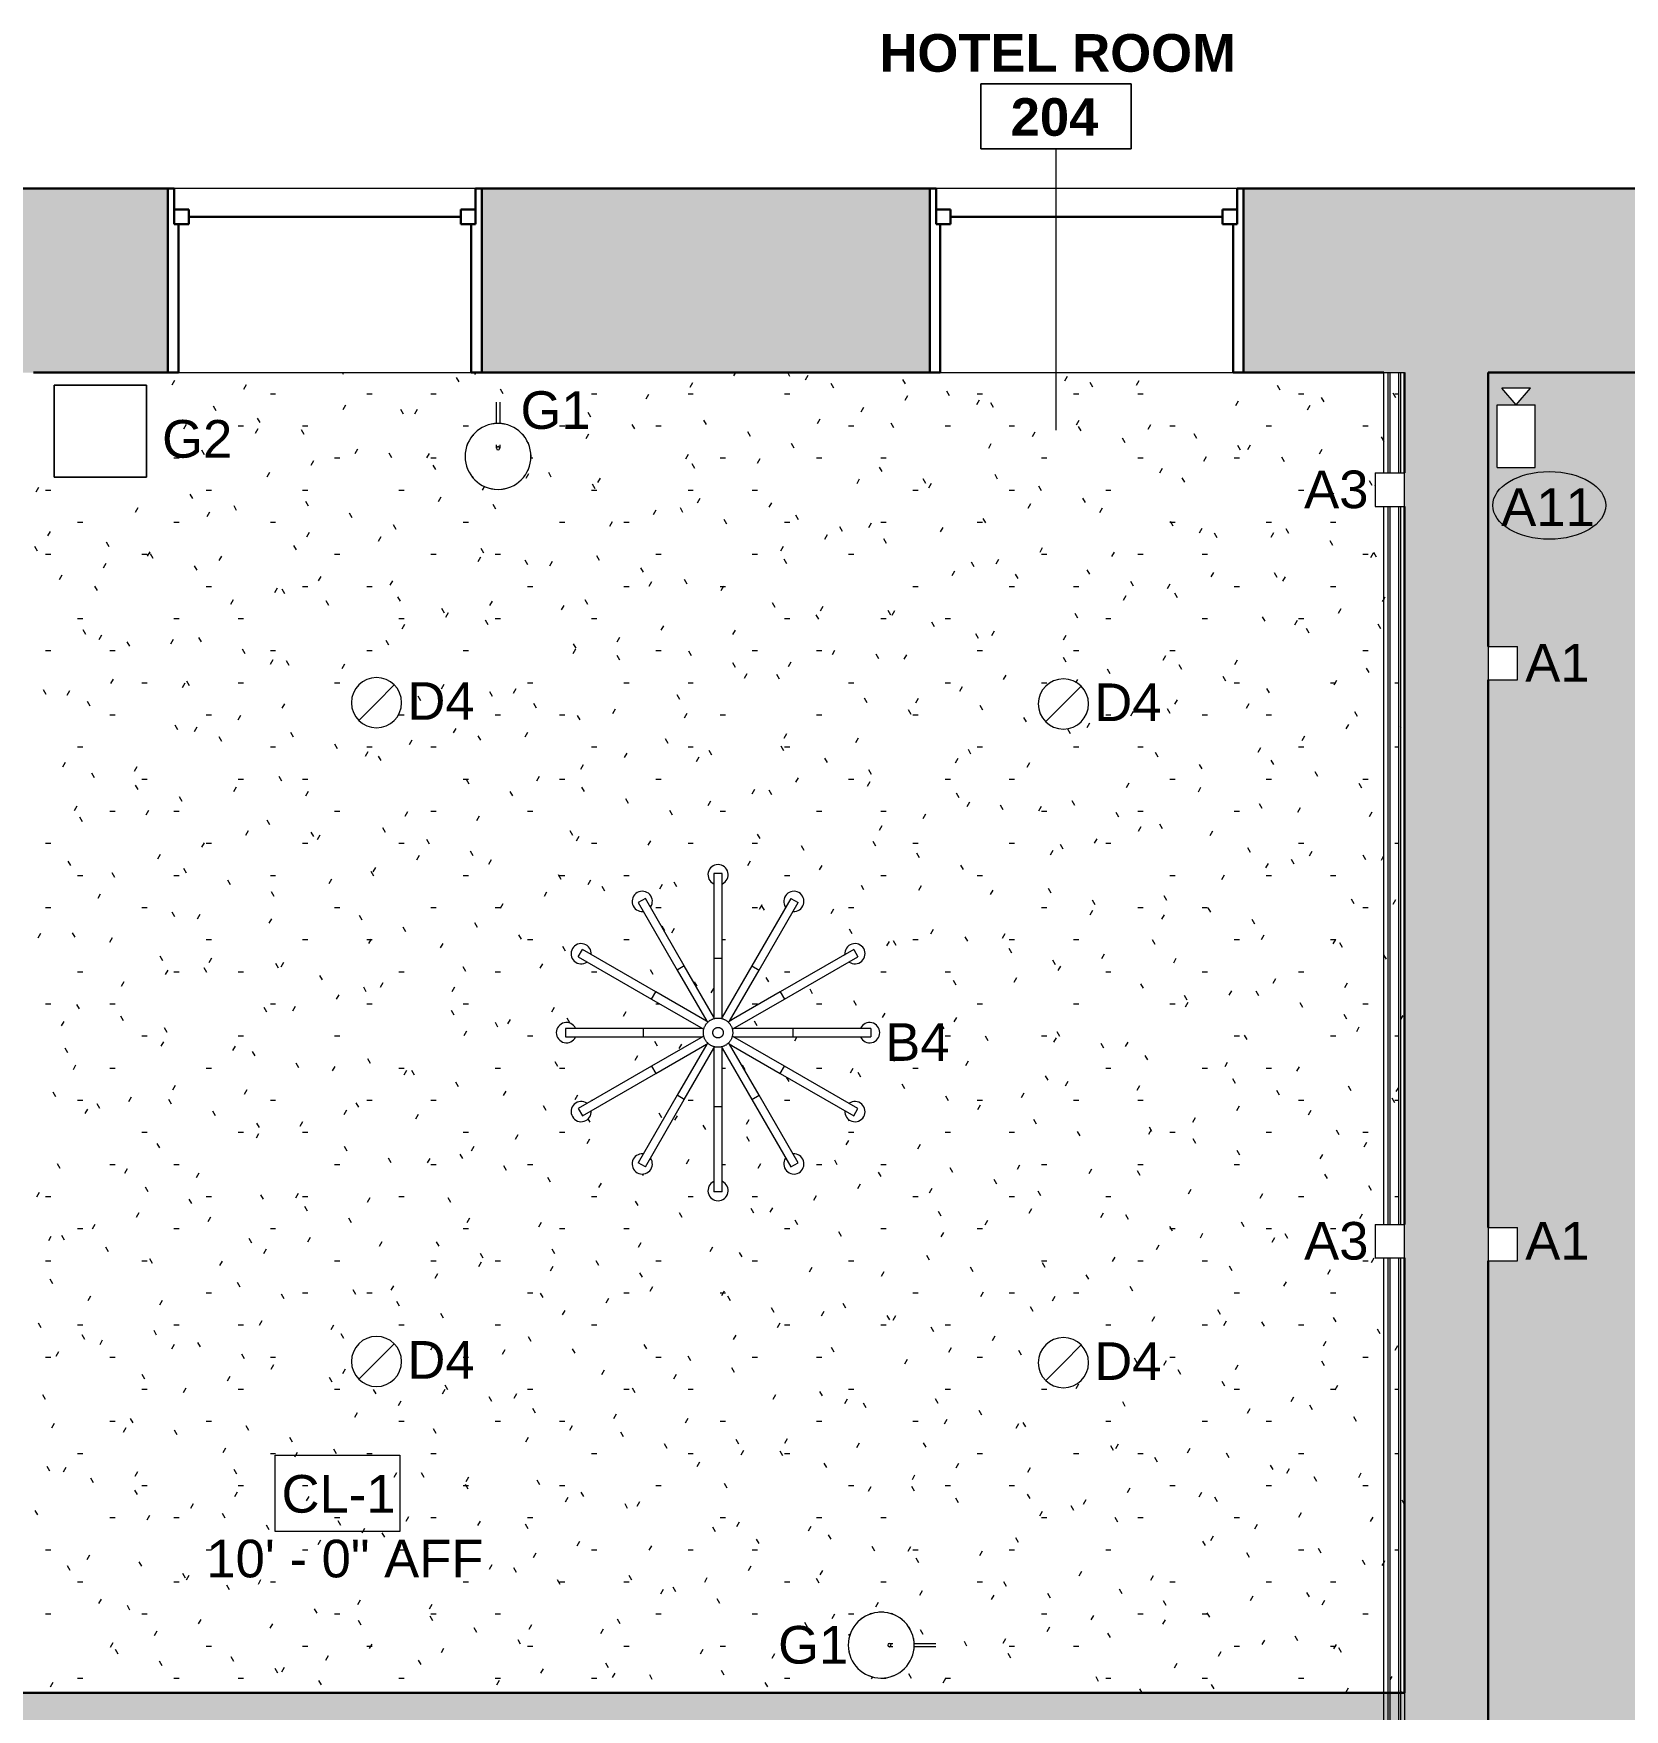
# Model space of a CAD drawing. Header units: inches. Extents: x -1176 to 1507, y -2527 to 978.
# Drawn here: x 924 to 1114.2, y 407.1 to 607.6 of the extents above; entities that cross this region are included whole.
import ezdxf

# ---------------------------------------------------------------- set-up
doc = ezdxf.new("R2010")
doc.units = ezdxf.units.IN
doc.header["$MEASUREMENT"] = 0
for name, color, linetype, lineweight in [('A-AREA-IDEN', 2, 'Continuous', 9), ('A-CLNG', 13, 'Continuous', 18), ('A-CLNG-IDEN', 151, 'Continuous', 9), ('A-CLNG-PATT', 13, 'Continuous', 18), ('A-DETL-GENF', 92, 'Continuous', 18), ('A-GLAZ', 151, 'Continuous', 18), ('A-WALL', 113, 'Continuous', 18), ('A-WALL-PATT', 111, 'Continuous', 18), ('E-LITE-EQPM', 33, 'Continuous', 9), ('E-LITE-EQPM-IDEN', 33, 'Continuous', 9), ('I-WALL', 2, 'Continuous', 18), ('Q-SPCQ', 91, 'Continuous', 9), ('Q-SPCQ-IDEN', 132, 'Continuous', 9)]:
    doc.layers.add(name, color=color, linetype=linetype, lineweight=lineweight)
doc.styles.add('Arial', font='arial.ttf', dxfattribs={"height": 4.5})
doc.styles.add('Swis721 Lt BT', font='swissl.ttf', dxfattribs={"height": 4.5})
doc.styles.add('Swis721 Lt BT_B', font='', dxfattribs={"height": 4.5})
doc.styles.get('Swis721 Lt BT_B').set_extended_font_data('Swis721 Lt BT', bold=True)
pattern_1 = [(0, (0, 0), (15.36, 3.84), [0.634, -10.886, 0.634, -10.886, -61.44]), (0, (0, 0), (15.36, 3.84), [-23.04, 0.634, -22.406, 0.634, -10.886, -26.88]), (0, (0, 0), (15.36, 3.84), [-57.6, 0.634, -7.046, 0.634, -18.566]), (120, (5.76, 1.92), (-11.005538, 11.38215), [0.634, -10.886, 0.634, -10.886, -61.44]), (120, (5.76, 1.92), (-11.005538, 11.38215), [-23.04, 0.634, -22.406, 0.634, -10.886, -26.88]), (120, (5.76, 1.92), (-11.005538, 11.38215), [-57.6, 0.634, -7.046, 0.634, -18.566]), (240, (7.68, 9.6), (-4.354462, -15.22215), [0.634, -10.886, 0.634, -10.886, -61.44]), (240, (7.68, 9.6), (-4.354462, -15.22215), [-23.04, 0.634, -22.406, 0.634, -10.886, -26.88]), (240, (7.68, 9.6), (-4.354462, -15.22215), [-57.6, 0.634, -7.046, 0.634, -18.566])]

# ---------------------------------------------------------------- blocks, each defined once
blk = doc.blocks.new('Double Hung - side window 4_ X 6_ 3_ H-6086068-2nd Floor RCP')
at = {"layer": 'A-GLAZ', "color": 8, "lineweight": 30}
for p, q in [((-18.75, 11), (-18, 11)), ((-18, 6.75), (-18, 11)), ((18, 6.75), (18, 11)), ((18.75, 11), (18, 11)), ((-18, 8.5), (-18, 6.75)), ((-18, 8.5), (-16.25, 8.5)), ((-16.25, 8.5), (-16.25, 6.75)), ((16.25, 8.5), (16.25, 6.75)), ((18, 8.5), (16.25, 8.5)), ((18, 8.5), (18, 6.75)), ((-18, 6.75), (-16.25, 6.75)), ((-18, 6.75), (-17.5, 6.75)), ((-17.5, -11), (-17.5, 6.75)), ((-16.25, 7.625), (16.25, 7.625)), ((18, 6.75), (16.25, 6.75)), ((17.5, 6.75), (18, 6.75)), ((17.5, 6.75), (17.5, -11)), ((-17.5, -11), (-18.75, -11)), ((17.5, -11), (18.75, -11))]:
    blk.add_line(p, q, dxfattribs=at)
blk = doc.blocks.new('Sconce Light - Sphere - Bedside Sconce-8114786-2nd Floor RCP')
at = {"layer": 'E-LITE-EQPM'}
for p, q in [((0, 8.5), (-2, 8.5)), ((-2, 8.5), (-2, 5)), ((2, 8.5), (0, 8.5)), ((2, 8.5), (2, 5)), ((-2, 5), (0, 5)), ((0, 5), (2, 5))]:
    blk.add_line(p, q, dxfattribs=at)
blk = doc.blocks.new('Iron_Chandelier_2145 - Iron_Chandelier_2145-V2-2nd Floor RCP')
at = {"layer": 'E-LITE-EQPM'}
for p, q in [((-0.5, 19.02), (-0.5, 8.88)), ((0.5, 19.02), (-0.5, 19.02)), ((0.5, 8.88), (0.5, 19.02)), ((-8.69, 16.05), (-9.56, 15.55)), ((-4.04, 7.99), (-8.69, 16.05)), ((8.69, 16.05), (4.04, 7.99)), ((8.69, 16.05), (9.56, 15.55)), ((-9.56, 15.55), (-4.9, 7.49)), ((4.9, 7.49), (9.56, 15.55)), ((-16.72, 9.08), (-16.22, 9.94)), ((-16.72, 9.08), (-7.94, 4)), ((-7.44, 4.87), (-16.22, 9.94)), ((-0.5, 8.88), (-0.5, 2.41)), ((0.5, 8.88), (-0.5, 8.88)), ((0.5, 2.41), (0.5, 8.88)), ((16.22, 9.94), (7.44, 4.87)), ((7.94, 4), (16.72, 9.08)), ((16.22, 9.94), (16.72, 9.08)), ((-4.04, 7.99), (-4.9, 7.49)), ((-4.9, 7.49), (-1.36, 1.36)), ((-0.5, 1.86), (-4.04, 7.99)), ((4.04, 7.99), (0.5, 1.86)), ((1.36, 1.36), (4.9, 7.49)), ((4.04, 7.99), (4.9, 7.49)), ((-7.94, 4), (-7.44, 4.87)), ((-1.84, 1.64), (-7.44, 4.87)), ((7.44, 4.87), (1.84, 1.64)), ((7.44, 4.87), (7.94, 4)), ((-7.94, 4), (-2.34, 0.77)), ((-0.5, 2.41), (-0.5, 1.66)), ((0.5, 1.67), (0.5, 2.41)), ((2.34, 0.77), (7.94, 4)), ((-8.94, 0.5), (-18.25, 0.5)), ((-18.25, 0.5), (-18.25, -0.5)), ((-1.86, 0.5), (-8.94, 0.5)), ((-8.94, 0.5), (-8.94, -0.5)), ((-2.34, 0.77), (-1.69, 0.4)), ((-1.2, 1.27), (-1.84, 1.64)), ((1.84, 1.64), (1.19, 1.26)), ((1.69, 0.4), (2.34, 0.77)), ((8.94, 0.5), (1.86, 0.5)), ((18.25, 0.5), (8.94, 0.5)), ((8.94, 0.5), (8.94, -0.5)), ((18.25, 0.5), (18.25, -0.5)), ((-18.25, -0.5), (-8.94, -0.5)), ((-8.94, -0.5), (-1.86, -0.5)), ((-2.34, -0.77), (-7.94, -4)), ((-7.44, -4.87), (-1.84, -1.64)), ((-1.36, -1.36), (-4.9, -7.49)), ((-4.04, -7.99), (-0.5, -1.86)), ((-1.69, -0.4), (-2.34, -0.77)), ((-1.84, -1.64), (-1.19, -1.26)), ((-0.5, -1.67), (-0.5, -2.41)), ((0.5, -2.41), (0.5, -1.66)), ((0.5, -1.86), (4.04, -7.99)), ((1.2, -1.27), (1.84, -1.64)), ((4.9, -7.49), (1.36, -1.36)), ((2.34, -0.77), (1.69, -0.4)), ((1.84, -1.64), (7.44, -4.87)), ((1.86, -0.5), (8.94, -0.5)), ((7.94, -4), (2.34, -0.77)), ((8.94, -0.5), (18.25, -0.5)), ((-7.94, -4), (-16.72, -9.08)), ((-7.94, -4), (-7.44, -4.87)), ((-0.5, -2.41), (-0.5, -8.88)), ((0.5, -8.88), (0.5, -2.41)), ((7.44, -4.87), (7.94, -4)), ((16.72, -9.08), (7.94, -4)), ((-16.22, -9.94), (-7.44, -4.87)), ((7.44, -4.87), (16.22, -9.94)), ((-4.9, -7.49), (-9.56, -15.55)), ((-8.69, -16.05), (-4.04, -7.99)), ((-4.04, -7.99), (-4.9, -7.49)), ((4.04, -7.99), (4.9, -7.49)), ((4.04, -7.99), (8.69, -16.05)), ((9.56, -15.55), (4.9, -7.49)), ((-16.72, -9.08), (-16.22, -9.94)), ((-0.5, -8.88), (-0.5, -19.02)), ((0.5, -8.88), (-0.5, -8.88)), ((0.5, -19.02), (0.5, -8.88)), ((16.22, -9.94), (16.72, -9.08)), ((-8.69, -16.05), (-9.56, -15.55)), ((8.69, -16.05), (9.56, -15.55)), ((0.5, -19.02), (-0.5, -19.02))]:
    blk.add_line(p, q, dxfattribs=at)
at = {"layer": 'E-LITE-EQPM', "flags": 128}
for points in [[(-1.75, 0), (-1.75, 0.07), (-1.75, 0.14), (-1.74, 0.21), (-1.73, 0.28), (-1.72, 0.35), (-1.7, 0.42), (-1.68, 0.48), (-1.66, 0.55), (-1.64, 0.62), (-1.61, 0.68), (-1.59, 0.75), (-1.56, 0.81), (-1.52, 0.87), (-1.49, 0.93), (-1.45, 0.99), (-1.41, 1.05), (-1.36, 1.1), (-1.32, 1.16), (-1.27, 1.21), (-1.22, 1.26), (-1.17, 1.31), (-1.12, 1.35), (-1.06, 1.39), (-1.01, 1.44), (-0.95, 1.48), (-0.89, 1.51), (-0.83, 1.55), (-0.76, 1.58), (-0.7, 1.61), (-0.64, 1.63), (-0.57, 1.66), (-0.5, 1.68), (-0.44, 1.7), (-0.37, 1.71), (-0.3, 1.73), (-0.23, 1.74), (-0.16, 1.75), (-0.09, 1.75), (-0.02, 1.75), (0.05, 1.75), (0.12, 1.75), (0.19, 1.74), (0.26, 1.73), (0.33, 1.72), (0.4, 1.71), (0.47, 1.69), (0.53, 1.67), (0.6, 1.65), (0.67, 1.62), (0.73, 1.59), (0.79, 1.56), (0.85, 1.53), (0.92, 1.5), (0.97, 1.46), (1.03, 1.42), (1.09, 1.38), (1.14, 1.33), (1.19, 1.28), (1.24, 1.23), (1.29, 1.18), (1.34, 1.13), (1.38, 1.08), (1.43, 1.02), (1.46, 0.96), (1.5, 0.9), (1.54, 0.84), (1.57, 0.78), (1.6, 0.72), (1.63, 0.65), (1.65, 0.59), (1.67, 0.52), (1.69, 0.45), (1.71, 0.39), (1.72, 0.32), (1.74, 0.25), (1.74, 0.18), (1.75, 0.11), (1.75, 0.04), (1.75, 0)], [(-0.63, 0), (-0.63, 0.03), (-0.63, 0.05), (-0.62, 0.08), (-0.62, 0.1), (-0.62, 0.12), (-0.61, 0.15), (-0.6, 0.17), (-0.6, 0.2), (-0.59, 0.22), (-0.58, 0.24), (-0.57, 0.27), (-0.56, 0.29), (-0.55, 0.31), (-0.53, 0.33), (-0.52, 0.35), (-0.5, 0.38), (-0.49, 0.39), (-0.47, 0.41), (-0.46, 0.43), (-0.44, 0.45), (-0.42, 0.47), (-0.4, 0.48), (-0.38, 0.5), (-0.36, 0.51), (-0.34, 0.53), (-0.32, 0.54), (-0.3, 0.55), (-0.27, 0.57), (-0.25, 0.58), (-0.23, 0.59), (-0.2, 0.59), (-0.18, 0.6), (-0.16, 0.61), (-0.13, 0.61), (-0.11, 0.62), (-0.08, 0.62), (-0.06, 0.63), (-0.03, 0.63), (-0.01, 0.63), (0.02, 0.63), (0.04, 0.63), (0.07, 0.62), (0.09, 0.62), (0.12, 0.62), (0.14, 0.61), (0.17, 0.61), (0.19, 0.6), (0.21, 0.59), (0.24, 0.58), (0.26, 0.57), (0.28, 0.56), (0.31, 0.55), (0.33, 0.54), (0.35, 0.52), (0.37, 0.51), (0.39, 0.49), (0.41, 0.48), (0.43, 0.46), (0.45, 0.44), (0.46, 0.42), (0.48, 0.41), (0.5, 0.39), (0.51, 0.37), (0.52, 0.35), (0.54, 0.32), (0.55, 0.3), (0.56, 0.28), (0.57, 0.26), (0.58, 0.23), (0.59, 0.21), (0.6, 0.19), (0.61, 0.16), (0.61, 0.14), (0.62, 0.11), (0.62, 0.09), (0.62, 0.06), (0.63, 0.04), (0.63, 0.01), (0.63, 0)], [(1.75, 0), (1.75, -0.07), (1.75, -0.14), (1.74, -0.21), (1.73, -0.28), (1.72, -0.35), (1.7, -0.42), (1.68, -0.48), (1.66, -0.55), (1.64, -0.62), (1.61, -0.68), (1.59, -0.75), (1.56, -0.81), (1.52, -0.87), (1.49, -0.93), (1.45, -0.99), (1.41, -1.05), (1.36, -1.1), (1.32, -1.16), (1.27, -1.21), (1.22, -1.26), (1.17, -1.31), (1.12, -1.35), (1.06, -1.39), (1.01, -1.44), (0.95, -1.48), (0.89, -1.51), (0.83, -1.55), (0.76, -1.58), (0.7, -1.61), (0.64, -1.63), (0.57, -1.66), (0.5, -1.68), (0.44, -1.7), (0.37, -1.71), (0.3, -1.73), (0.23, -1.74), (0.16, -1.75), (0.09, -1.75), (0.02, -1.75), (-0.05, -1.75), (-0.12, -1.75), (-0.19, -1.74), (-0.26, -1.73), (-0.33, -1.72), (-0.4, -1.71), (-0.47, -1.69), (-0.53, -1.67), (-0.6, -1.65), (-0.67, -1.62), (-0.73, -1.59), (-0.79, -1.56), (-0.85, -1.53), (-0.92, -1.5), (-0.97, -1.46), (-1.03, -1.42), (-1.09, -1.38), (-1.14, -1.33), (-1.19, -1.28), (-1.24, -1.23), (-1.29, -1.18), (-1.34, -1.13), (-1.38, -1.08), (-1.43, -1.02), (-1.46, -0.96), (-1.5, -0.9), (-1.54, -0.84), (-1.57, -0.78), (-1.6, -0.72), (-1.63, -0.65), (-1.65, -0.59), (-1.67, -0.52), (-1.69, -0.45), (-1.71, -0.39), (-1.72, -0.32), (-1.74, -0.25), (-1.74, -0.18), (-1.75, -0.11), (-1.75, -0.04), (-1.75, 0)], [(0.63, 0), (0.63, -0.03), (0.63, -0.05), (0.62, -0.08), (0.62, -0.1), (0.62, -0.12), (0.61, -0.15), (0.6, -0.17), (0.6, -0.2), (0.59, -0.22), (0.58, -0.24), (0.57, -0.27), (0.56, -0.29), (0.55, -0.31), (0.53, -0.33), (0.52, -0.35), (0.5, -0.38), (0.49, -0.39), (0.47, -0.41), (0.46, -0.43), (0.44, -0.45), (0.42, -0.47), (0.4, -0.48), (0.38, -0.5), (0.36, -0.51), (0.34, -0.53), (0.32, -0.54), (0.3, -0.55), (0.27, -0.57), (0.25, -0.58), (0.23, -0.59), (0.2, -0.59), (0.18, -0.6), (0.16, -0.61), (0.13, -0.61), (0.11, -0.62), (0.08, -0.62), (0.06, -0.63), (0.03, -0.63), (0.01, -0.63), (-0.02, -0.63), (-0.04, -0.63), (-0.07, -0.62), (-0.09, -0.62), (-0.12, -0.62), (-0.14, -0.61), (-0.17, -0.61), (-0.19, -0.6), (-0.21, -0.59), (-0.24, -0.58), (-0.26, -0.57), (-0.28, -0.56), (-0.31, -0.55), (-0.33, -0.54), (-0.35, -0.52), (-0.37, -0.51), (-0.39, -0.49), (-0.41, -0.48), (-0.43, -0.46), (-0.45, -0.44), (-0.46, -0.42), (-0.48, -0.41), (-0.5, -0.39), (-0.51, -0.37), (-0.52, -0.35), (-0.54, -0.32), (-0.55, -0.3), (-0.56, -0.28), (-0.57, -0.26), (-0.58, -0.23), (-0.59, -0.21), (-0.6, -0.19), (-0.61, -0.16), (-0.61, -0.14), (-0.62, -0.11), (-0.62, -0.09), (-0.62, -0.06), (-0.63, -0.04), (-0.63, -0.01), (-0.63, 0)]]:
    blk.add_lwpolyline(points, dxfattribs=at)
at = {"layer": 'E-LITE-EQPM'}
for centre, start, end in [((0, 18.89), 90, 244.637), ((0, 18.89), 295.363, 90), ((-9.06, 15.7), 120, 274.637), ((-9.06, 15.7), 325.363, 120), ((9.06, 15.7), 60, 214.637), ((9.06, 15.7), 265.363, 60), ((-16.36, 9.44), 150, 304.637), ((-16.36, 9.44), 355.363, 150), ((16.36, 9.44), 30, 184.637), ((16.36, 9.44), 235.363, 30), ((-18.12, 0), 25.363, 180), ((-18.12, 0), 180, 334.637), ((18.12, 0), 0, 154.637), ((18.12, 0), 205.363, 0), ((-16.36, -9.44), 55.363, 210), ((-16.36, -9.44), 210, 4.637), ((16.36, -9.44), 175.363, 330), ((16.36, -9.44), 330, 124.637), ((-9.06, -15.7), 85.363, 240), ((-9.06, -15.7), 240, 34.637), ((9.06, -15.7), 145.363, 300), ((9.06, -15.7), 300, 94.637), ((0, -18.89), 115.363, 270), ((0, -18.89), 270, 64.637)]:
    blk.add_arc(centre, 1.21, start, end, dxfattribs=at)
blk = doc.blocks.new('Lighting_Pendants_Elesi-Luce_Quid_02820 - Quid_02820-7182509-2nd Floor RCP')
at = {"layer": 'A-DETL-GENF', "lineweight": 9}
for p, q in [((5.51, 5.51), (-5.51, 5.51)), ((-5.51, 5.51), (-5.51, -5.51)), ((-5.51, -5.51), (-5.51, 5.51)), ((-5.51, 5.51), (5.51, 5.51)), ((5.51, -5.51), (5.51, 5.51)), ((5.51, 5.51), (5.51, -5.51)), ((-5.51, -5.51), (5.51, -5.51)), ((5.51, -5.51), (-5.51, -5.51))]:
    blk.add_line(p, q, dxfattribs=at)
blk = doc.blocks.new('Lighting_Outside_Platek_flamingo-floor - 3050316_9W_LED_3000K_H1900mm_Floor-6784958-2nd Floor RCP')
at = {"layer": 'E-LITE-EQPM'}
for p, q in [((10, 0.18), (10.41, 0.18)), ((12.93, 0.18), (15.52, 0.18)), ((10.41, -0.21), (10, -0.21)), ((15.52, -0.21), (12.92, -0.21))]:
    blk.add_line(p, q, dxfattribs=at)
for centre, radius, start, end in [((9.02, 0), 3.94, 0, 180), ((9.02, -0.01), 3.94, 127.822, 131.3135), ((9.02, -0.01), 3.94, 108.8033, 111.9844), ((9.02, -0.01), 3.94, 68.0156, 71.1967), ((9.02, -0.01), 3.94, 48.6865, 52.178), ((9.02, 0), 3.94, 180, 0), ((9.02, -0.01), 3.94, 168.0937, 173.161), ((10, -0.01), 0.197, 0, 180), ((9.02, -0.01), 3.94, 6.839, 11.9063), ((9.02, -0.01), 3.94, 186.4519, 192.1397), ((9.02, -0.01), 3.94, 208.3017, 212.7015), ((10, -0.01), 0.197, 180, 360), ((9.02, -0.01), 3.94, 327.2985, 331.6983), ((9.02, -0.01), 3.94, 347.8603, 353.5481), ((9.02, -0.01), 3.94, 227.2675, 234.5311), ((9.02, -0.01), 3.94, 245.2753, 252.8493), ((9.02, -0.01), 3.94, 265.6002, 270), ((9.02, -0.01), 3.94, 270, 274.3998), ((9.02, -0.01), 3.94, 287.1507, 294.7247), ((9.02, -0.01), 3.94, 305.4689, 312.7325)]:
    blk.add_arc(centre, radius, start, end, dxfattribs=at)
blk = doc.blocks.new('L-Recessed Circular - Downlight - 6_-7313291-2nd Floor RCP')
at = {"layer": 'E-LITE-EQPM'}
for q in [(2.12, 2.12), (-2.12, -2.12)]:
    blk.add_line((0, 0), q, dxfattribs=at)
for start, end in [(360, 180), (180, 360)]:
    blk.add_arc((0, 0), 3, start, end, dxfattribs=at)
blk = doc.blocks.new('Security_Camera_-_Dome_6414 - 8_-0_ AFF-7476807-2nd Floor RCP')
at = {"layer": 'Q-SPCQ'}
for p, q in [((1.71, 5.14), (-1.71, 5.14)), ((0, 3.14), (-1.71, 5.14)), ((0, 3.14), (1.71, 5.14)), ((-2.27, 3.14), (2.27, 3.14)), ((-2.27, -4.36), (-2.27, 3.14)), ((2.27, -4.36), (2.27, 3.14)), ((-2.27, -4.36), (2.27, -4.36))]:
    blk.add_line(p, q, dxfattribs=at)
blk = doc.blocks.new('Sconce Light - Sphere - 100W - 277V-7964418-2nd Floor RCP')
at = {"layer": 'E-LITE-EQPM'}
for p, q in [((0, -5), (-2, -5)), ((-2, -5), (-2, -8.5)), ((2, -5), (0, -5)), ((2, -5), (2, -8.5)), ((-2, -8.5), (0, -8.5)), ((0, -8.5), (2, -8.5))]:
    blk.add_line(p, q, dxfattribs=at)
blk = doc.blocks.new('Lighting_Outside_Platek_flamingo-floor - 3050316_9W_LED_3000K_H1900mm_Floor-7814578-2nd Floor RCP')
at = {"layer": 'E-LITE-EQPM'}
for p, q in [((10, 0.21), (10.41, 0.21)), ((12.92, 0.21), (15.52, 0.21)), ((10.41, -0.18), (10, -0.18)), ((15.52, -0.18), (12.93, -0.18))]:
    blk.add_line(p, q, dxfattribs=at)
for centre, radius, start, end in [((9.02, 0), 3.94, 0, 180), ((9.02, 0.01), 3.94, 147.2985, 151.6983), ((9.02, 0.01), 3.94, 125.4689, 132.7325), ((9.02, 0.01), 3.94, 107.1507, 114.7247), ((9.02, 0.01), 3.94, 90, 94.3998), ((9.02, 0.01), 3.94, 85.6002, 90), ((9.02, 0.01), 3.94, 65.2753, 72.8493), ((9.02, 0.01), 3.94, 47.2675, 54.5311), ((9.02, 0.01), 3.94, 28.3017, 32.7015), ((9.02, 0), 3.94, 180, 0), ((9.02, 0.01), 3.94, 167.8603, 173.5481), ((10, 0.01), 0.197, 0, 180), ((10, 0.01), 0.197, 180, 0), ((9.02, 0.01), 3.94, 6.4519, 12.1397), ((9.02, 0.01), 3.94, 186.839, 191.9063), ((9.02, 0.01), 3.94, 348.0937, 353.161), ((9.02, 0.01), 3.94, 228.6865, 232.178), ((9.02, 0.01), 3.94, 248.0156, 251.1967), ((9.02, 0.01), 3.94, 288.8033, 291.9844), ((9.02, 0.01), 3.94, 307.822, 311.3135)]:
    blk.add_arc(centre, radius, start, end, dxfattribs=at)
blk = doc.blocks.new('Appliance_Specialty Equipment Tag - Standard-3515593-2nd Floor RCP')
at = {"layer": 'Q-SPCQ-IDEN'}
blk.add_ellipse((-0.0499, 0.0037), major_axis=(-0.1406, 0), ratio=0.600473, dxfattribs=at)
blk = doc.blocks.new('Room Tag - Room Name and Number-3379422-2nd Floor RCP')
at = {"layer": 'A-AREA-IDEN'}
for p, q in [((-0.1881, -0.1636), (-0.1881, -0.0018)), ((-0.1881, -0.0018), (0.1869, -0.0018)), ((0.1869, -0.0018), (-0.1881, -0.0018)), ((-0.1881, -0.0018), (-0.1881, -0.1636)), ((0.1869, -0.0018), (0.1869, -0.1636)), ((0.1869, -0.1636), (0.1869, -0.0018)), ((0.1869, -0.1636), (-0.1881, -0.1636)), ((-0.1881, -0.1636), (0.1869, -0.1636))]:
    blk.add_line(p, q, dxfattribs=at)

msp = doc.modelspace()

# ---------------------------------------------------------------- hatches: boundary and pattern name
at = {"layer": 'A-CLNG-PATT'}
h = msp.add_hatch(dxfattribs=at)
h.set_pattern_fill('FP_2', color=256, style=0, pattern_type=2)
h.set_pattern_definition(pattern_1)
h.paths.add_polyline_path([(965.48, 409.14), (1085.4, 409.14), (1085.4, 461.14), (1084.4, 461.14), (1084.4, 465.14), (1085.4, 465.14), (1085.4, 551.01), (1084.4, 551.01), (1084.4, 555.01), (1085.4, 555.01), (1085.4, 567.01), (924.02, 567.01), (924.02, 409.14)], flags=0)
h.paths.add_polyline_path([(1025.34, 410.89), (1024.32, 411.03), (1023.37, 411.42), (1022.56, 412.05), (1021.93, 412.86), (1021.54, 413.81), (1021.51, 414.04), (1021.46, 414.16), (1021.46, 414.38), (1021.4, 414.83), (1021.46, 415.29), (1021.46, 415.53), (1021.51, 415.67), (1021.54, 415.85), (1021.93, 416.81), (1022.05, 416.95), (1022.56, 417.62), (1022.69, 417.72), (1022.81, 417.86), (1023.08, 418.02), (1023.37, 418.24), (1023.78, 418.42), (1023.99, 418.54), (1024.19, 418.58), (1024.32, 418.63), (1025.42, 418.77), (1025.64, 418.73), (1026.36, 418.63), (1026.5, 418.58), (1026.69, 418.54), (1026.97, 418.38), (1027.31, 418.24), (1027.6, 418.02), (1027.87, 417.86), (1027.99, 417.72), (1028.13, 417.62), (1028.75, 416.81), (1028.79, 416.7), (1029.14, 415.85), (1029.17, 415.67), (1029.22, 415.53), (1029.22, 415.29), (1029.25, 415.04), (1031.45, 415.03), (1031.54, 414.98), (1031.59, 414.9), (1031.59, 414.79), (1031.54, 414.71), (1031.45, 414.65), (1031.33, 414.65), (1029.25, 414.65), (1029.22, 414.36), (1029.22, 414.16), (1029.17, 414.04), (1029.14, 413.81), (1028.75, 412.86), (1028.13, 412.05), (1027.31, 411.42), (1026.36, 411.03), (1025.44, 410.91)], flags=0)
h.paths.add_polyline_path([(1047.12, 445.61), (1046.34, 445.71), (1045.62, 446.01), (1045, 446.49), (1044.52, 447.11), (1044.22, 447.83), (1044.12, 448.61), (1044.22, 449.39), (1044.52, 450.11), (1045, 450.73), (1045.62, 451.21), (1046.34, 451.51), (1047.12, 451.61), (1047.89, 451.51), (1048.62, 451.21), (1049.24, 450.73), (1049.72, 450.11), (1050.02, 449.39), (1050.12, 448.61), (1050.02, 447.83), (1049.72, 447.11), (1049.24, 446.49), (1048.62, 446.01), (1047.89, 445.71)], flags=0)
h.paths.add_polyline_path([(965.02, 445.76), (964.25, 445.86), (963.52, 446.16), (962.9, 446.64), (962.43, 447.26), (962.13, 447.98), (962.02, 448.76), (962.13, 449.54), (962.43, 450.26), (962.9, 450.88), (963.52, 451.36), (964.25, 451.66), (965.02, 451.76), (965.8, 451.66), (966.52, 451.36), (967.15, 450.88), (967.62, 450.26), (967.92, 449.54), (968.02, 448.76), (967.92, 447.98), (967.62, 447.26), (967.15, 446.64), (966.52, 446.16), (965.8, 445.86), (965.48, 445.82)], flags=0)
h.paths.add_polyline_path([(1005.84, 467.98), (1005.13, 468.21), (1004.69, 468.82), (1004.69, 469.56), (1005.13, 470.17), (1005.34, 470.24), (1005.34, 486.21), (997.73, 473.03), (997.88, 472.87), (997.94, 472.1), (997.58, 471.48), (996.9, 471.18), (996.17, 471.33), (995.67, 471.89), (995.61, 472.66), (995.97, 473.28), (996.65, 473.58), (996.86, 473.53), (1004.47, 486.71), (990.64, 478.72), (990.68, 478.51), (990.38, 477.83), (989.73, 477.45), (988.99, 477.53), (988.44, 478.03), (988.28, 478.76), (988.58, 479.44), (989.23, 479.81), (989.97, 479.74), (990.14, 479.59), (1003.97, 487.58), (988.76, 487.58), (988.69, 487.37), (988.08, 486.93), (987.34, 486.93), (986.74, 487.37), (986.5, 488.08), (986.74, 488.79), (987.34, 489.22), (988.09, 489.22), (988.69, 488.79), (988.76, 488.58), (1003.97, 488.58), (990.12, 496.55), (989.97, 496.42), (989.2, 496.35), (988.58, 496.71), (988.28, 497.39), (988.44, 498.12), (988.99, 498.62), (989.76, 498.68), (990.38, 498.33), (990.68, 497.65), (990.64, 497.43), (1004.47, 489.44), (996.86, 502.62), (996.65, 502.57), (995.97, 502.88), (995.59, 503.52), (995.67, 504.26), (996.17, 504.82), (996.9, 504.97), (997.58, 504.67), (997.96, 504.02), (997.88, 503.28), (997.73, 503.12), (1005.34, 489.94), (1005.34, 505.92), (1005.13, 505.98), (1004.69, 506.59), (1004.69, 507.34), (1005.13, 507.94), (1005.84, 508.17), (1006.55, 507.94), (1006.99, 507.33), (1006.98, 506.59), (1006.55, 505.98), (1006.34, 505.92), (1006.34, 489.94), (1013.94, 503.12), (1013.8, 503.28), (1013.73, 504.05), (1014.09, 504.67), (1014.77, 504.97), (1015.5, 504.82), (1016, 504.26), (1016.06, 503.49), (1015.71, 502.88), (1015.03, 502.57), (1014.81, 502.62), (1007.2, 489.44), (1021.04, 497.43), (1020.99, 497.65), (1021.29, 498.33), (1021.94, 498.7), (1022.68, 498.62), (1023.24, 498.12), (1023.39, 497.39), (1023.09, 496.71), (1022.44, 496.34), (1021.7, 496.42), (1021.54, 496.56), (1007.7, 488.58), (1022.92, 488.58), (1022.98, 488.79), (1023.59, 489.22), (1024.34, 489.22), (1024.94, 488.79), (1025.17, 488.08), (1024.94, 487.37), (1024.33, 486.93), (1023.59, 486.93), (1022.98, 487.37), (1022.92, 487.58), (1007.7, 487.58), (1021.55, 479.6), (1021.7, 479.74), (1022.47, 479.8), (1023.09, 479.44), (1023.39, 478.76), (1023.24, 478.03), (1022.68, 477.53), (1021.91, 477.47), (1021.29, 477.83), (1020.99, 478.51), (1021.04, 478.72), (1007.2, 486.71), (1014.81, 473.53), (1015.03, 473.58), (1015.71, 473.28), (1016.08, 472.63), (1016, 471.89), (1015.5, 471.33), (1014.77, 471.18), (1014.09, 471.48), (1013.72, 472.13), (1013.8, 472.87), (1013.94, 473.03), (1006.34, 486.21), (1006.34, 470.24), (1006.55, 470.17), (1006.99, 469.56), (1006.98, 468.82), (1006.55, 468.21), (1005.97, 468.03)], flags=0)
h.paths.add_polyline_path([(1047.12, 524.39), (1046.34, 524.49), (1045.62, 524.79), (1045, 525.27), (1044.52, 525.89), (1044.22, 526.62), (1044.12, 527.39), (1044.22, 528.17), (1044.52, 528.89), (1045, 529.51), (1045.62, 529.99), (1046.34, 530.29), (1047.12, 530.39), (1047.89, 530.29), (1048.62, 529.99), (1049.24, 529.51), (1049.72, 528.89), (1050.02, 528.17), (1050.12, 527.39), (1050.02, 526.62), (1049.72, 525.89), (1049.24, 525.27), (1048.62, 524.79), (1047.89, 524.49)], flags=0)
h.paths.add_polyline_path([(965.02, 524.54), (964.25, 524.64), (963.52, 524.94), (962.9, 525.42), (962.43, 526.04), (962.13, 526.77), (962.02, 527.54), (962.13, 528.32), (962.43, 529.04), (962.9, 529.66), (963.52, 530.14), (964.25, 530.44), (965.02, 530.54), (965.8, 530.44), (966.52, 530.14), (967.15, 529.66), (967.62, 529.04), (967.92, 528.32), (968.02, 527.54), (967.92, 526.77), (967.62, 526.04), (967.15, 525.42), (966.52, 524.94), (965.8, 524.64), (965.48, 524.6)], flags=0)
h.paths.add_polyline_path([(979.54, 553.04), (979.08, 553.1), (978.87, 553.1), (978.74, 553.15), (978.52, 553.18), (977.57, 553.57), (976.75, 554.2), (976.13, 555.01), (975.73, 555.96), (975.6, 556.98), (975.73, 558), (976.13, 558.95), (976.75, 559.76), (977.58, 560.4), (978.52, 560.78), (978.74, 560.81), (978.87, 560.86), (979.08, 560.86), (979.35, 560.89), (979.36, 563.09), (979.41, 563.18), (979.5, 563.23), (979.6, 563.23), (979.69, 563.18), (979.74, 563.09), (979.75, 563.04), (979.75, 560.89), (980.03, 560.86), (980.23, 560.86), (980.37, 560.81), (980.56, 560.78), (981.53, 560.38), (981.66, 560.27), (982.32, 559.76), (982.42, 559.63), (982.57, 559.51), (982.72, 559.24), (982.95, 558.95), (983.09, 558.61), (983.25, 558.33), (983.28, 558.14), (983.34, 558), (983.47, 556.91), (983.44, 556.68), (983.34, 555.96), (983.28, 555.83), (983.25, 555.63), (983.09, 555.35), (982.95, 555.01), (982.72, 554.72), (982.57, 554.45), (982.42, 554.33), (982.32, 554.2), (981.52, 553.57), (981.41, 553.53), (980.56, 553.18), (980.37, 553.15), (980.23, 553.1), (979.99, 553.1)], flags=0)
h.paths.add_polyline_path([(935.87, 554.5), (926.51, 554.5), (926.51, 565.52), (937.54, 565.52), (937.54, 554.5), (936.07, 554.5)], flags=0)
h = msp.add_hatch(dxfattribs=at)
h.set_pattern_fill('FP_4', color=256, style=0, pattern_type=2)
h.set_pattern_definition(pattern_1)
h.paths.add_polyline_path([(1211.24, 113.89), (1211.24, 237.58), (1207.74, 237.58), (1207.74, 241.58), (1211.24, 241.58), (1211.24, 281.58), (1171.24, 281.58), (1171.24, 479.58), (1211.24, 479.58), (1211.24, 521.11), (1207.74, 521.11), (1207.74, 525.11), (1211.24, 525.11), (1211.24, 567.01), (1191.47, 567.01), (1191.47, 563.51), (1187.47, 563.51), (1187.47, 567.01), (1119.51, 567.01), (1119.51, 113.89), (1184.57, 113.89), (1184.57, 117.39), (1188.57, 117.39), (1188.57, 113.89), (1198.66, 113.89)], flags=0)
h.paths.add_polyline_path([(1116.51, 113.89), (1116.51, 567.01), (1097.9, 567.01), (1097.9, 534.27), (1101.4, 534.27), (1101.4, 530.27), (1097.9, 530.27), (1097.9, 464.78), (1101.4, 464.78), (1101.4, 460.78), (1097.9, 460.78), (1097.9, 395.29), (1101.4, 395.29), (1101.4, 391.29), (1097.9, 391.29), (1097.9, 294.8), (1101.4, 294.8), (1101.4, 290.8), (1097.9, 290.8), (1097.9, 243.68), (1101.4, 243.68), (1101.4, 239.68), (1097.9, 239.68), (1097.9, 192.57), (1101.4, 192.57), (1101.4, 188.57), (1097.9, 188.57), (1097.9, 141.45), (1101.4, 141.45), (1101.4, 137.45), (1097.9, 137.45), (1097.9, 113.89), (1105.82, 113.89)], flags=0)
h.paths.add_polyline_path([(1105.82, 115.69), (1098.45, 115.69), (1098.45, 120.1), (1105.82, 120.1)], flags=0)
h.paths.add_polyline_path([(1107.81, 116.35), (1105.99, 117.91), (1107.81, 119.47)], flags=0)
h.paths.add_polyline_path([(1203.15, 177.23), (1203.15, 181.64), (1210.52, 181.64), (1210.52, 177.23)], flags=0)
h.paths.add_polyline_path([(1201.16, 177.86), (1201.16, 180.98), (1202.98, 179.42)], flags=0)
h.paths.add_polyline_path([(1165.2, 187.78), (1164.15, 187.78), (1162.08, 188.22), (1160.17, 189.08), (1158.5, 190.3), (1157.08, 191.89), (1156.05, 193.67), (1155.39, 195.73), (1155.18, 197.74), (1155.4, 199.82), (1156.05, 201.81), (1157.1, 203.62), (1158.5, 205.18), (1160.19, 206.41), (1162.1, 207.26), (1164.15, 207.69), (1166.24, 207.69), (1168.29, 207.26), (1170.22, 206.39), (1171.89, 205.18), (1173.31, 203.59), (1174.36, 201.76), (1175, 199.74), (1175.21, 197.74), (1174.99, 195.66), (1174.34, 193.67), (1173.3, 191.85), (1171.89, 190.3), (1170.2, 189.07), (1168.29, 188.22), (1166.24, 187.78), (1166.05, 187.78)], flags=0)
h.paths.add_polyline_path([(1166.24, 513.34), (1164.15, 513.34), (1162.08, 513.78), (1160.17, 514.64), (1158.5, 515.86), (1157.08, 517.44), (1156.05, 519.22), (1155.39, 521.29), (1155.18, 523.3), (1155.4, 525.38), (1156.05, 527.37), (1157.13, 529.22), (1158.5, 530.74), (1160.19, 531.97), (1162.1, 532.82), (1164.15, 533.25), (1166.24, 533.25), (1168.29, 532.82), (1170.22, 531.95), (1171.89, 530.74), (1173.31, 529.15), (1174.36, 527.32), (1175, 525.3), (1175.21, 523.3), (1174.99, 521.21), (1174.34, 519.22), (1173.3, 517.41), (1171.89, 515.86), (1170.2, 514.63), (1168.29, 513.77), (1167.13, 513.53)], flags=0)
h.paths.add_polyline_path([(1103.44, 555.72), (1099.03, 555.72), (1099.03, 563.1), (1103.44, 563.1), (1103.44, 562.84)], flags=0)
h.paths.add_polyline_path([(1101.22, 563.26), (1099.66, 565.08), (1102.78, 565.08), (1101.87, 564.02)], flags=0)
at = {"layer": 'A-WALL-PATT', "lineweight": 9}
h = msp.add_hatch(color=7, dxfattribs=at)
h.paths.add_polyline_path([(1211.24, 567.01), (1211.24, 589.01), (1167.7, 589.01), (1167.7, 567.01), (1198.66, 567.01)], flags=0)
h.paths.add_polyline_path([(1130.2, 567.01), (1130.2, 589.01), (1068.64, 589.01), (1068.64, 567.01), (1105.39, 567.01)], flags=0)
h.paths.add_polyline_path([(1031.14, 567.01), (1031.14, 589.01), (977.59, 589.01), (977.59, 567.01), (1012.12, 567.01)], flags=0)
h.paths.add_polyline_path([(918.4, 567.01), (940.09, 567.01), (940.09, 589.01), (874.54, 589.01), (874.54, 567.01), (912.15, 567.01)], flags=0)
h.paths.add_polyline_path([(837.04, 567.01), (837.04, 589.01), (783.49, 589.01), (783.49, 567.01), (825.58, 567.01)], flags=0)
h.paths.add_polyline_path([(745.99, 567.01), (745.99, 589.01), (682.43, 589.01), (682.43, 567.01), (732.3, 567.01)], flags=0)
h.paths.add_polyline_path([(644.93, 567.01), (644.93, 589.01), (576.53, 589.01), (576.53, 567.01), (606.02, 567.01)], flags=0)
h.paths.add_polyline_path([(539.03, 567.01), (539.03, 589.01), (480.78, 589.01), (480.78, 567.01)], flags=0)
h = msp.add_hatch(dxfattribs=at)
h.set_pattern_fill('FP_2', color=256, style=0, pattern_type=2)
h.set_pattern_definition(pattern_1)
h.paths.add_polyline_path([(1085.4, 403.14), (1085.9, 403.14), (1085.9, 461.14), (1085.4, 461.14), (1085.4, 426.02)], flags=0)
h.paths.add_polyline_path([(1085.4, 465.14), (1085.9, 465.14), (1085.9, 551.01), (1085.4, 551.01), (1085.4, 486.63)], flags=0)
h.paths.add_polyline_path([(1085.4, 555.01), (1085.9, 555.01), (1085.9, 567.01), (1085.4, 567.01)], flags=0)
h = msp.add_hatch(dxfattribs=at)
h.set_pattern_fill('FP_2', color=256, style=0, pattern_type=2)
h.set_pattern_definition(pattern_1)
h.paths.add_polyline_path([(1086.15, 403.14), (1087.15, 403.14), (1087.15, 461.14), (1086.15, 461.14), (1086.15, 426.02)], flags=0)
h.paths.add_polyline_path([(1086.15, 465.14), (1087.15, 465.14), (1087.15, 551.01), (1086.15, 551.01), (1086.15, 486.63)], flags=0)
h.paths.add_polyline_path([(1086.15, 555.01), (1087.15, 555.01), (1087.15, 567.01), (1086.15, 567.01)], flags=0)
h = msp.add_hatch(dxfattribs=at)
h.set_pattern_fill('FP_2', color=256, style=0, pattern_type=2)
h.set_pattern_definition(pattern_1)
h.paths.add_polyline_path([(1087.4, 403.14), (1087.9, 403.14), (1087.9, 461.14), (1087.4, 461.14), (1087.4, 426.02)], flags=0)
h.paths.add_polyline_path([(1087.4, 465.14), (1087.9, 465.14), (1087.9, 551.01), (1087.4, 551.01), (1087.4, 486.63)], flags=0)
h.paths.add_polyline_path([(1087.4, 555.01), (1087.9, 555.01), (1087.9, 567.01), (1087.4, 567.01)], flags=0)
h = msp.add_hatch(color=7, dxfattribs=at)
h.paths.add_polyline_path([(1097.9, 113.89), (1097.9, 318.35), (1087.9, 318.35), (1087.9, 113.89)], flags=0)
h.paths.add_polyline_path([(1097.9, 359.35), (1097.9, 363.14), (1087.9, 363.14), (1087.9, 359.35)], flags=0)
h.paths.add_polyline_path([(1087.9, 403.14), (1097.9, 403.14), (1097.9, 567.01), (1087.9, 567.01), (1087.9, 405.14)], flags=0)
h = msp.add_hatch(color=7, dxfattribs=at)
h.paths.add_polyline_path([(1087.9, 405.14), (1087.9, 409.14), (875.24, 409.14), (875.24, 405.14), (1058.76, 405.14)], flags=0)
h.paths.add_polyline_path([(835.24, 405.14), (835.24, 409.14), (765.2, 409.14), (765.2, 405.14), (825.58, 405.14)], flags=0)
h.paths.add_polyline_path([(718.07, 405.14), (725.2, 405.14), (725.2, 409.14), (480.78, 409.14), (480.78, 405.14), (708.99, 405.14)], flags=0)

# ---------------------------------------------------------------- linework, layer by layer
at = {"layer": 'A-AREA-IDEN'}
msp.add_line((1046.26, 560.11), (1046.26, 593.78), dxfattribs=at)
at = {"layer": 'A-CLNG'}
for centre, start, end in [((965.02, 527.54), 0, 180), ((1047.12, 527.39), 0, 180), ((965.02, 527.54), 180, 0), ((1047.12, 527.39), 180, 0), ((965.02, 448.76), 0, 180), ((1047.12, 448.61), 0, 180), ((965.02, 448.76), 180, 0), ((1047.12, 448.61), 180, 0)]:
    msp.add_arc(centre, 3, start, end, dxfattribs=at)
at = {"layer": 'A-CLNG-IDEN', "flags": 128}
msp.add_lwpolyline([(952.92, 437.55), (967.8, 437.55), (967.8, 428.42), (952.92, 428.42)], close=True, dxfattribs=at)
at = {"layer": 'A-WALL', "color": 8, "lineweight": 30}
for p, q in [((874.54, 589.01), (940.09, 589.01)), ((940.09, 589.01), (940.09, 567.01)), ((977.59, 589.01), (1031.14, 589.01)), ((977.59, 567.01), (977.59, 589.01)), ((1031.14, 589.01), (1031.14, 567.01)), ((1068.64, 589.01), (1130.2, 589.01)), ((1068.64, 567.01), (1068.64, 589.01)), ((940.09, 567.01), (924.02, 567.01)), ((1031.14, 567.01), (977.59, 567.01)), ((1085.4, 567.01), (1068.64, 567.01)), ((1087.9, 555.01), (1087.9, 567.01)), ((1130.2, 567.01), (1097.9, 567.01)), ((1097.9, 567.01), (1097.9, 534.27)), ((1087.9, 465.14), (1087.9, 551.01)), ((1097.9, 530.27), (1097.9, 464.78)), ((1087.9, 409.14), (1087.9, 461.14)), ((1097.9, 460.78), (1097.9, 403.14)), ((875.24, 409.14), (1087.9, 409.14))]:
    msp.add_line(p, q, dxfattribs=at)
at = {"layer": 'A-WALL', "lineweight": 9}
for p, q in [((977.59, 589.01), (940.09, 589.01)), ((1068.64, 589.01), (1031.14, 589.01)), ((940.09, 567.01), (977.59, 567.01)), ((1031.14, 567.01), (1068.64, 567.01))]:
    msp.add_line(p, q, dxfattribs=at)
at = {"layer": 'A-WALL'}
for p, q in [((1085.4, 567.01), (1087.9, 567.01)), ((1085.9, 567.01), (1085.9, 555.01)), ((1086.15, 567.01), (1086.15, 555.01)), ((1087.15, 567.01), (1087.15, 555.01)), ((1087.4, 567.01), (1087.4, 555.01)), ((1085.9, 551.01), (1085.9, 465.14)), ((1086.15, 551.01), (1086.15, 465.14)), ((1087.15, 551.01), (1087.15, 465.14)), ((1087.4, 551.01), (1087.4, 465.14)), ((1085.9, 461.14), (1085.9, 403.14)), ((1086.15, 461.14), (1086.15, 403.14)), ((1087.15, 461.14), (1087.15, 403.14)), ((1087.4, 461.14), (1087.4, 403.14))]:
    msp.add_line(p, q, dxfattribs=at)
at = {"layer": 'I-WALL'}
for p, q in [((1085.4, 555.01), (1085.4, 567.01)), ((1085.4, 465.14), (1085.4, 551.01)), ((1085.4, 403.14), (1085.4, 461.14)), ((1087.9, 409.14), (1087.9, 405.14))]:
    msp.add_line(p, q, dxfattribs=at)

# ---------------------------------------------------------------- block references
at = {"layer": 'A-AREA-IDEN', "xscale": 47.99999999999997, "yscale": 47.99999999999997, "zscale": 47.99999999999997}
msp.add_blockref('Room Tag - Room Name and Number-3379422-2nd Floor RCP', (1046.26, 601.64), dxfattribs=at)
at = {"layer": 'A-GLAZ'}
for p in [(958.84, 578.01), (1049.89, 578.01)]:
    msp.add_blockref('Double Hung - side window 4_ X 6_ 3_ H-6086068-2nd Floor RCP', p, dxfattribs=at)
at = {"layer": 'E-LITE-EQPM'}
for name, p, rotation in [('Lighting_Pendants_Elesi-Luce_Quid_02820 - Quid_02820-7182509-2nd Floor RCP', (932.02, 560.01), 180), ('Lighting_Outside_Platek_flamingo-floor - 3050316_9W_LED_3000K_H1900mm_Floor-6784958-2nd Floor RCP', (979.54, 547.97), 90.00000000000064), ('Sconce Light - Sphere - Bedside Sconce-8114786-2nd Floor RCP', (1092.9, 553.01), 89.9999999999999), ('Sconce Light - Sphere - 100W - 277V-7964418-2nd Floor RCP', (1092.9, 532.27), 89.9999999999999), ('Sconce Light - Sphere - Bedside Sconce-8114786-2nd Floor RCP', (1092.9, 463.14), 89.9999999999999), ('Sconce Light - Sphere - 100W - 277V-7964418-2nd Floor RCP', (1092.9, 462.78), 89.9999999999999)]:
    msp.add_blockref(name, p, dxfattribs=dict(at, rotation=rotation))
for name, p in [('L-Recessed Circular - Downlight - 6_-7313291-2nd Floor RCP', (965.02, 527.54)), ('L-Recessed Circular - Downlight - 6_-7313291-2nd Floor RCP', (1047.12, 527.39)), ('Iron_Chandelier_2145 - Iron_Chandelier_2145-V2-2nd Floor RCP', (1005.84, 488.08)), ('L-Recessed Circular - Downlight - 6_-7313291-2nd Floor RCP', (965.02, 448.76)), ('L-Recessed Circular - Downlight - 6_-7313291-2nd Floor RCP', (1047.12, 448.61)), ('Lighting_Outside_Platek_flamingo-floor - 3050316_9W_LED_3000K_H1900mm_Floor-7814578-2nd Floor RCP', (1016.33, 414.83))]:
    msp.add_blockref(name, p, dxfattribs=at)
at = {"layer": 'Q-SPCQ'}
msp.add_blockref('Security_Camera_-_Dome_6414 - 8_-0_ AFF-7476807-2nd Floor RCP', (1101.24, 560.01), dxfattribs=at)
at = {"layer": 'Q-SPCQ-IDEN', "xscale": 47.99999999999997, "yscale": 47.99999999999997, "zscale": 47.99999999999997}
msp.add_blockref('Appliance_Specialty Equipment Tag - Standard-3515593-2nd Floor RCP', (1107.59, 550.95), dxfattribs=at)

# ---------------------------------------------------------------- texts
at = {"layer": 'A-AREA-IDEN', "char_height": 4.5, "attachment_point": 1, "style": 'Swis721 Lt BT_B'}
for s, insert, width in [('HOTEL ROOM', (1025.13, 607.49), 51.0555), ('204', (1040.81, 599.83), 12.726)]:
    msp.add_mtext(s, dxfattribs=dict(at, insert=insert, width=width))
at = {"layer": 'A-CLNG-IDEN', "char_height": 4.5, "attachment_point": 1, "style": 'Swis721 Lt BT'}
for s, insert, width in [('CL-1', (953.67, 435.18), 16.059), ('10\' - 0" AFF', (944.68, 427.44), 37.875)]:
    msp.add_mtext(s, dxfattribs=dict(at, insert=insert, width=width))
at = {"layer": 'E-LITE-EQPM-IDEN', "char_height": 4.5, "attachment_point": 1, "style": 'Arial'}
for s, insert, width in [('G1', (982.23, 564.78), 10.302), ('G2', (939.39, 561.34), 10.302), ('A3', (1075.89, 555.3), 9.393), ('A1', (1102.32, 534.56), 9.393), ('D4', (968.71, 529.99), 9.8475), ('D4', (1050.81, 529.84), 9.8475), ('B4', (1025.82, 489.21), 9.393), ('A3', (1075.89, 465.44), 9.393), ('A1', (1102.32, 465.44), 9.393), ('D4', (968.71, 451.2), 9.8475), ('D4', (1050.81, 451.05), 9.8475), ('G1', (1013.02, 417.13), 10.302)]:
    msp.add_mtext(s, dxfattribs=dict(at, insert=insert, width=width))
at = {"layer": 'Q-SPCQ-IDEN', "insert": (1099.45, 553.17), "char_height": 4.5, "width": 13.635, "attachment_point": 1, "style": 'Arial'}
msp.add_mtext('A11', dxfattribs=at)

doc.saveas('drawing.dxf')
